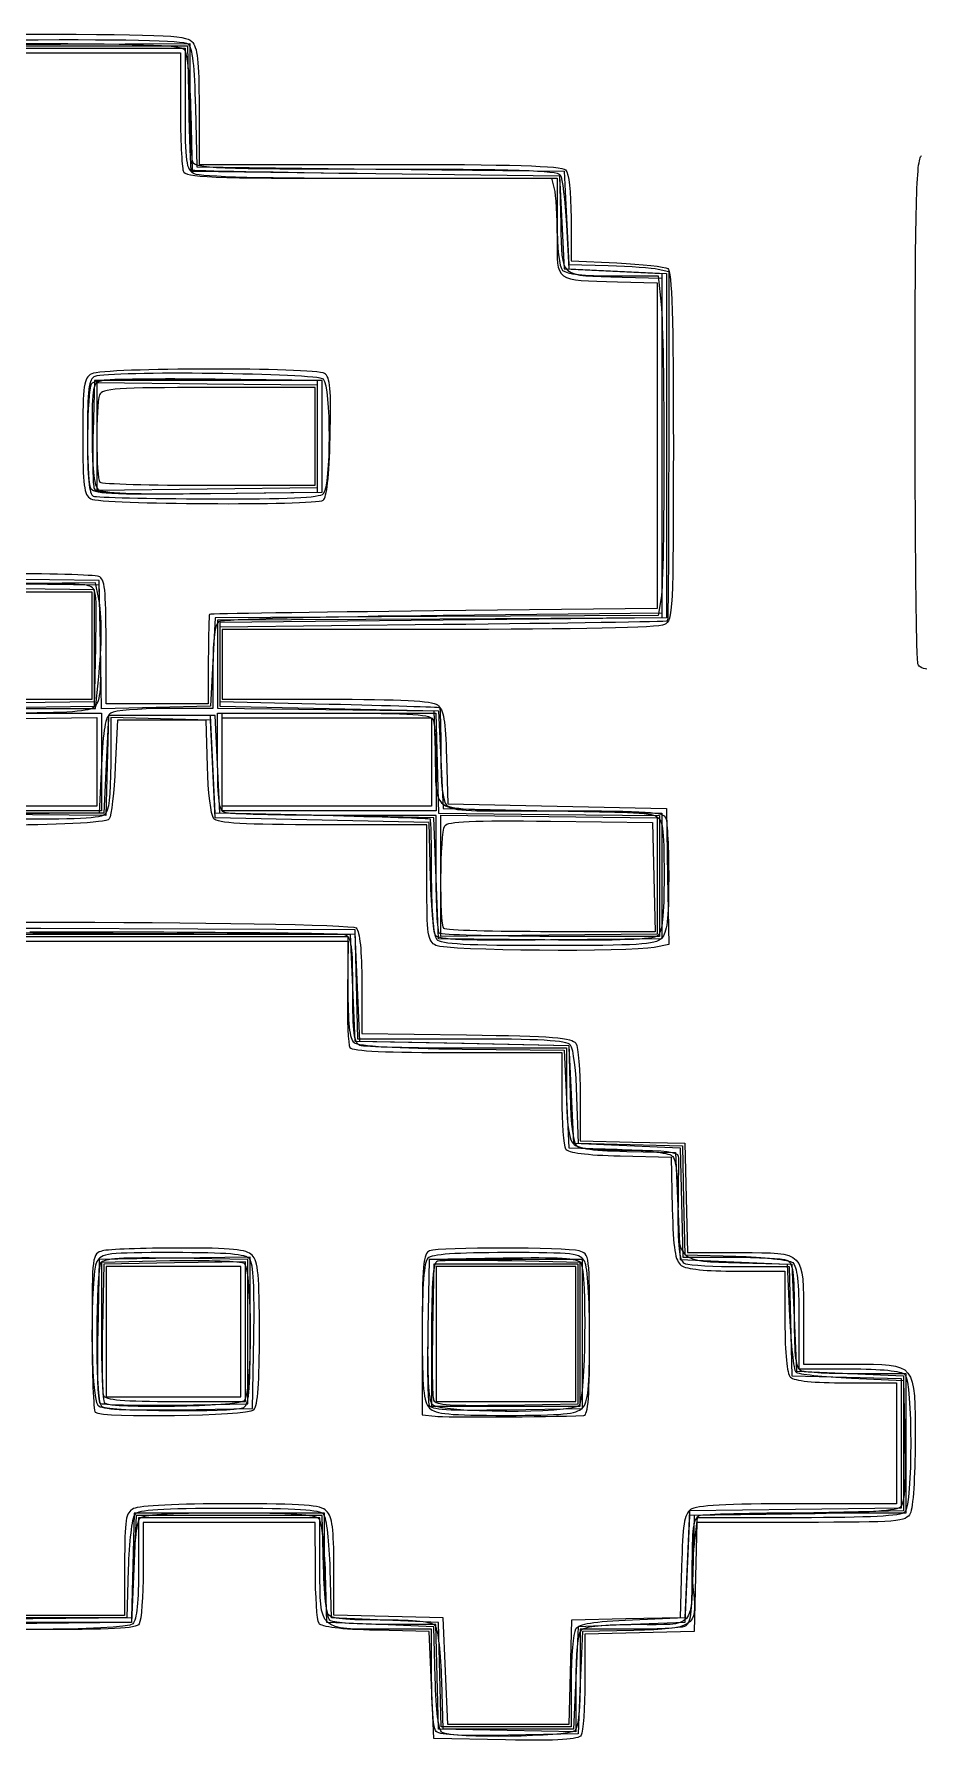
# Model space of a CAD drawing. Extents: x 86 to 356, y 52 to 258.
# Drawn here: x 140.3 to 194, y 150 to 253.6 of the extents above; entities that cross this region are included whole.
import ezdxf

# ---------------------------------------------------------------- set-up
doc = ezdxf.new("R2010")
doc.units = 0
doc.layers.add('Layer_1', color=7, linetype='CONTINUOUS')

msp = doc.modelspace()

# ---------------------------------------------------------------- linework, layer by layer
at = {"layer": 'Layer_1', "color": 7}
for points in [[(115.011756, 245.412391), (125.975674, 245.412391), (126.05442, 249.151836), (126.133169, 252.89128), (137.915946, 252.964932), (149.698724, 253.038583), (149.698724, 249.671903)], [(126.335725, 249.381443), (126.415391, 252.89128), (137.986502, 252.89128), (149.557613, 252.89128), (149.636361, 249.151836)], [(126.508375, 249.103982), (126.601358, 252.750169), (138.00893, 252.750169), (149.416502, 252.750169), (149.416502, 249.091209)], [(104.037957, 242.040998), (104.119835, 244.706836), (115.267613, 244.847947), (126.415391, 244.989058), (126.494139, 248.728502), (126.572885, 252.467947), (137.853584, 252.467947), (149.13428, 252.467947), (149.13428, 249.104363)], [(149.76017, 248.781117), (149.839835, 245.27128), (160.987613, 245.130169), (172.135391, 244.989058), (172.215787, 242.099187)], [(150.043278, 249.124104), (150.122057, 245.553502), (161.269835, 245.412391), (172.417613, 245.27128), (172.558724, 242.449058), (172.699835, 239.626836), (175.098724, 239.55606)], [(150.26318, 249.202232), (150.26318, 245.694613), (161.213402, 245.694613)], [(160.987613, 245.138384), (172.135391, 244.989058), (172.276502, 242.166836), (172.417613, 239.344613), (175.380946, 239.203502), (178.34428, 239.062391), (178.34428, 228.620169), (178.34428, 218.177947), (164.868169, 218.104654), (151.392057, 218.031363), (151.392057, 215.358188), (151.392057, 212.685016), (157.953724, 212.609259), (164.515391, 212.533502), (164.586166, 210.134613)], [(160.561559, 244.847947), (171.646226, 244.847947), (171.816398, 244.212947)], [(161.251282, 244.847947), (171.99428, 244.847947), (171.99428, 242.22328)], [(172.840958, 242.430346), (172.840958, 239.84341), (175.617051, 239.709733)], [(172.558724, 242.025724), (172.699835, 239.344613), (175.663169, 239.203502), (178.626502, 239.062391), (178.626502, 228.620169), (178.626502, 218.177947), (165.079835, 218.036836), (151.533169, 217.895724), (151.533169, 215.355724), (151.533169, 212.815724), (158.165391, 212.674613), (164.797613, 212.533502), (164.938724, 209.570169), (165.079835, 206.606836), (171.712057, 206.465724), (178.34428, 206.324613), (178.34428, 202.514613), (178.34428, 198.704613), (171.590832, 198.628831)], [(178.132613, 239.339017), (178.767613, 239.19275), (178.767613, 228.614793)], [(175.663169, 238.568722), (178.062057, 238.497947), (178.062057, 228.620169), (178.062057, 218.742391), (164.515391, 218.594425)], [(175.945391, 238.850945), (178.34428, 238.780169), (178.34428, 228.620169), (178.34428, 218.460169), (165.079835, 218.319058)], [(175.397185, 238.92128), (178.122761, 238.92128), (178.304074, 237.186548)], [(157.742057, 229.184613), (157.742057, 232.57128), (150.827613, 232.57128), (143.913169, 232.57128), (143.832532, 229.484974)], [(157.459835, 229.184613), (157.459835, 232.289058), (150.757057, 232.364722), (144.05428, 232.440385), (144.05428, 229.184613), (144.05428, 225.928841), (150.757057, 226.004505), (157.459835, 226.080169), (157.459835, 229.184613), (157.459835, 229.184613)], [(157.742057, 229.184613), (157.742057, 232.57128), (150.847442, 232.646969)], [(157.318724, 229.184613), (157.318724, 232.147947), (150.857808, 232.147947)], [(157.459835, 229.184613), (157.459835, 232.57128), (151.250946, 232.651019)], [(150.789118, 225.722531), (157.742057, 225.797947), (157.742057, 229.184613), (157.742057, 229.184613)], [(150.874651, 226.22128), (157.318724, 226.22128), (157.318724, 229.184613), (157.318724, 229.184613)], [(150.891243, 225.722359), (157.742057, 225.797947), (157.742057, 229.184613), (157.742057, 229.184613)], [(150.959665, 225.722339), (157.459835, 225.797947), (157.459835, 229.184613), (157.459835, 229.184613)], [(157.796444, 225.315031), (157.796444, 225.315042)], [(157.826724, 225.71328), (157.826724, 225.71328)], [(144.275175, 216.628688), (144.195391, 220.153502), (137.915946, 220.229457), (131.636502, 220.305411), (131.636502, 216.51353)], [(144.159024, 219.418071), (143.981554, 220.30542), (137.879579, 220.22946), (131.777613, 220.153502), (131.697634, 216.783267)], [(143.913169, 216.484613), (143.913169, 219.87128), (137.915946, 219.947449), (131.918724, 220.023618), (131.918724, 216.484613), (131.918724, 212.945609), (137.915946, 213.021778), (143.913169, 213.097947), (143.913169, 216.484613), (143.913169, 216.484613)], [(143.772057, 216.484613), (143.772057, 219.730169), (137.986502, 219.730169), (132.200946, 219.730169), (132.200946, 216.484613), (132.200946, 213.239058), (137.986502, 213.239058), (143.772057, 213.239058), (143.772057, 216.484613), (143.772057, 216.484613)], [(178.304639, 219.380106), (178.130149, 218.324485), (164.690524, 218.251217), (151.250946, 218.177947), (151.109835, 215.496836), (150.968724, 212.815724), (147.660634, 212.736282), (144.352546, 212.656839), (144.273967, 216.546282), (144.195391, 220.435724), (138.163416, 220.511995)], [(165.079835, 217.761469), (151.533169, 217.613502), (151.533169, 215.355724), (151.533169, 213.097947), (158.165391, 212.943707)], [(150.827613, 215.637947), (150.827613, 212.956836), (147.723169, 212.956836), (144.618724, 212.956836), (144.618724, 216.736641)], [(164.816178, 217.472391), (151.674291, 217.472391), (151.674291, 215.355724), (151.674291, 213.239058), (157.97035, 213.239058)], [(138.050405, 212.739423), (143.913169, 212.815724), (143.9921, 216.406579), (143.9921, 216.406579)], [(137.93744, 212.674613), (143.973872, 212.674613), (144.155185, 214.409346), (144.155185, 214.409346)], [(151.109835, 215.197957), (151.109835, 212.674613), (148.217057, 212.670295)], [(171.253314, 198.62867), (164.797613, 198.704613), (164.656502, 202.373502), (164.515391, 206.042391), (158.02428, 206.183502), (151.533169, 206.324613), (151.392057, 209.287947), (151.250946, 212.25128), (148.005391, 212.25128), (144.759835, 212.25128), (144.618724, 209.287947), (144.477613, 206.324613), (137.986502, 206.324613), (131.495391, 206.324613), (131.35428, 209.287947), (131.213169, 212.25128), (127.906695, 212.330709), (124.600222, 212.410137), (124.520029, 209.367375), (124.439835, 206.324613), (117.948724, 206.183502), (111.457613, 206.042391), (111.377643, 202.673298)], [(157.742057, 206.170122), (151.250946, 206.324613), (151.109835, 209.287947), (150.968724, 212.25128), (147.86428, 212.25128), (144.759835, 212.25128), (144.679681, 209.212306), (144.599525, 206.173331), (137.906348, 206.248972), (131.213169, 206.324613), (131.072057, 209.287947), (130.930946, 212.25128), (127.990696, 212.332233)], [(131.636502, 209.429058), (131.636502, 212.392391), (137.986502, 212.392391), (144.336502, 212.392391), (144.336502, 209.429058), (144.336502, 206.465724), (137.986502, 206.465724), (131.636502, 206.465724), (131.636502, 209.429058), (131.636502, 209.429058)], [(143.868456, 212.748132), (143.868456, 212.748132)], [(151.392057, 209.459253), (151.392057, 212.392391), (158.014732, 212.392391), (164.637407, 212.392391), (164.71751, 209.358502), (164.797613, 206.324613), (171.500391, 206.24895), (178.203169, 206.173286), (178.203169, 202.509505), (178.203169, 198.845724), (171.617984, 198.845724)], [(151.67428, 209.429058), (151.67428, 212.392391), (157.994085, 212.392391)], [(131.681612, 211.123531), (131.777613, 211.969058), (137.915946, 212.045117), (144.05428, 212.121176), (144.05428, 209.434561), (144.05428, 206.747947), (138.008964, 206.747947), (131.963651, 206.747947), (131.774633, 208.512976), (131.774633, 208.512976)], [(164.313139, 202.391076), (164.233169, 205.760169), (157.742057, 205.90128), (151.250946, 206.042391), (151.109835, 209.005724), (150.968724, 211.969058), (147.934835, 212.049161), (144.900946, 212.129264), (144.900946, 209.332052)], [(150.767948, 209.162643), (150.686513, 211.969058), (148.005402, 211.969058), (145.324291, 211.969058), (145.18318, 209.146836)], [(151.67428, 209.429058), (151.67428, 212.110169), (158.02428, 212.110169), (164.37428, 212.110169), (164.37428, 209.429058), (164.37428, 206.747947), (158.02428, 206.747947), (151.67428, 206.747947), (151.67428, 209.429058), (151.67428, 209.429058)], [(144.336502, 209.228562), (144.195391, 206.324613), (138.127613, 206.273545)], [(164.656502, 208.982642), (164.656502, 206.465724), (158.165391, 206.465724), (151.67428, 206.465724), (151.67428, 209.429058), (151.67428, 209.429058)], [(165.284641, 209.71128), (165.362069, 206.889058), (171.994291, 206.747947), (178.626513, 206.606836), (178.704404, 202.480803), (178.782291, 198.354768), (177.893015, 198.176914)], [(164.656502, 202.702762), (164.656502, 206.183502), (158.470696, 206.183502)], [(164.938724, 202.514613), (164.938724, 206.193905), (171.500391, 206.118148), (178.062057, 206.042391), (178.062057, 202.514613), (178.062057, 198.986836), (171.500391, 198.911079), (164.938724, 198.835322), (164.938724, 202.514613), (164.938724, 202.514613)], [(164.092069, 202.101209), (164.092069, 205.619058), (157.776624, 205.619058)], [(171.591091, 205.836369), (177.779835, 205.760169), (177.859349, 202.444058), (177.938859, 199.127947), (171.626939, 199.127947)], [(114.301961, 192.41953), (120.488727, 192.495724), (120.629838, 195.74128), (120.770949, 198.986836), (140.103171, 198.986836), (159.435394, 198.986836), (159.576505, 195.74128), (159.717616, 192.495724), (166.208727, 192.354613), (172.699838, 192.213502), (172.780935, 189.260312)], [(120.494275, 198.494874), (120.641559, 199.131805), (140.179586, 199.059319), (159.717613, 198.986833), (159.858724, 195.741277), (159.999835, 192.495722), (166.349835, 192.354611), (172.699835, 192.213499), (172.840946, 189.250166), (172.982057, 186.286833), (176.227613, 186.145722), (179.473169, 186.004611), (179.552682, 182.688499), (179.632192, 179.372388), (182.563488, 179.372388)], [(140.667613, 199.346895), (159.717613, 199.269058), (159.797126, 195.952947), (159.876637, 192.636836), (166.183124, 192.636836)], [(164.844651, 199.033874), (164.844651, 199.033874)], [(165.126873, 199.316096), (165.126873, 199.316096)], [(120.907737, 195.811836), (120.912055, 198.845724), (140.103166, 198.845724), (159.294277, 198.845724), (159.294277, 195.775835)], [(121.19428, 195.900761), (121.19428, 198.563499), (140.255526, 198.563499), (159.316776, 198.563499), (159.27464, 195.482082)], [(160.140946, 195.982049), (160.140946, 192.949055), (166.501634, 192.863494)], [(165.943159, 191.790166), (172.276502, 191.790166), (172.28082, 189.038499)], [(166.230845, 192.007474), (172.41761, 191.93128), (172.558721, 188.967947), (172.699832, 186.004613), (175.646867, 185.923585)], [(166.514029, 192.072391), (172.558724, 192.072391), (172.558724, 189.445221)], [(173.182844, 189.093251), (173.26428, 186.286836), (176.430404, 186.207119), (179.596525, 186.127405), (179.675959, 182.820452), (179.755391, 179.513502), (182.84308, 179.432852)], [(173.40107, 189.188839), (173.405388, 186.446415), (176.580388, 186.366617), (179.755388, 186.286819), (179.834901, 182.970708), (179.914412, 179.654596), (183.141081, 179.654596)], [(175.814654, 185.520879), (178.908724, 185.440166), (178.985553, 182.335722)], [(176.227613, 185.799508), (179.190946, 185.722391), (179.332057, 182.476836), (179.473169, 179.23128), (182.718724, 179.090169), (185.96428, 178.949058), (186.105391, 175.79628)], [(153.367613, 174.894021), (153.367613, 179.386372), (148.781502, 179.308826), (144.195391, 179.23128), (144.117218, 174.878197)], [(153.226502, 174.856836), (153.226502, 179.23128), (148.873419, 179.309453)], [(173.546502, 174.715724), (173.546502, 179.23128), (168.889835, 179.23128), (164.233169, 179.23128), (164.154736, 175.010345)], [(168.727484, 179.309252), (164.233169, 179.23128), (164.154883, 175.036177)], [(148.49928, 179.146224), (144.336502, 179.061168), (144.336502, 174.889373)], [(153.085391, 174.864187), (153.085391, 179.10487), (148.781502, 179.026965), (144.477613, 178.949058), (144.398475, 175.153296)], [(152.803169, 174.856836), (152.803169, 178.807947), (148.710946, 178.807947), (144.618724, 178.807947), (144.618724, 174.856836), (144.618724, 170.905724), (148.710946, 170.905724), (152.803169, 170.905724), (152.803169, 174.856836), (152.803169, 174.856836)], [(173.26428, 174.715724), (173.26428, 178.949058), (168.889835, 178.949058), (164.515391, 178.949058), (164.436501, 175.011539)], [(173.123169, 174.715724), (173.123169, 178.807947), (168.889835, 178.807947), (164.656502, 178.807947), (164.656502, 174.715724), (164.656502, 170.623502), (168.889835, 170.623502), (173.123169, 170.623502), (173.123169, 174.715724), (173.123169, 174.715724)], [(173.405391, 174.701224), (173.405391, 179.061168), (169.242613, 179.146224)], [(183.15618, 178.807947), (186.087475, 178.807947), (186.166986, 175.491836), (186.246499, 172.175724), (189.56261, 172.096211), (192.878721, 172.016701), (192.878721, 168.079845), (192.878721, 164.142989), (186.458166, 164.067133), (180.03761, 163.99128), (179.896499, 160.745724), (179.755388, 157.500169), (176.569229, 157.359058)], [(183.076511, 179.028811), (186.246505, 178.949058), (186.387616, 175.703502), (186.528727, 172.457947), (189.774282, 172.316836), (193.019838, 172.175724), (193.019838, 168.083502), (193.019838, 163.99128), (186.669838, 163.850169), (180.319838, 163.709058), (180.249593, 161.027947)], [(182.913776, 178.525722), (185.823169, 178.525722), (185.823169, 175.477722)], [(186.669835, 175.668947), (186.669835, 172.599058), (189.717835, 172.599058)], [(186.952057, 175.722039), (186.952057, 172.881263), (189.895232, 172.881263)], [(148.835432, 170.404944), (153.226502, 170.482391), (153.226502, 174.856836), (153.226502, 174.856836)], [(148.843201, 170.623502), (153.085391, 170.623502), (153.085391, 174.864187), (153.085391, 174.864187)], [(148.985746, 170.122925), (153.508724, 170.200169), (153.586807, 174.536626), (153.586807, 174.536626)], [(163.809835, 174.704275), (163.809835, 169.814326), (164.585946, 169.725025)], [(164.37428, 174.685532), (164.37428, 170.34128), (168.889835, 170.34128), (173.405391, 170.34128), (173.405391, 174.701224), (173.405391, 174.701224)], [(168.954227, 170.122592), (173.546502, 170.200169), (173.546502, 174.715724), (173.546502, 174.715724)], [(168.954365, 170.404453), (173.26428, 170.482391), (173.26428, 174.715724), (173.26428, 174.715724)], [(190.220696, 172.316833), (193.160946, 172.316833), (193.160946, 168.083499), (193.160946, 163.850166), (187.116252, 163.850166)], [(189.867057, 172.034613), (193.019835, 171.893502), (193.098296, 168.195175)], [(189.548502, 171.752388), (192.596502, 171.752388), (192.596502, 168.083499), (192.596502, 164.414611), (186.582665, 164.414611)], [(152.921197, 170.230364), (152.921197, 170.230364)], [(153.028946, 170.679947), (153.028946, 170.679947)], [(153.593391, 170.115502), (153.593391, 170.115502)], [(173.348946, 170.397724), (173.348946, 170.397724)], [(173.526343, 170.220328), (173.526343, 170.220328)], [(173.617057, 169.764646), (173.617057, 169.764646)], [(157.883169, 161.05103), (157.883169, 163.850169), (152.106856, 163.850169), (146.330543, 163.850169), (146.250745, 160.675169), (146.170946, 157.500169), (140.173724, 157.424), (134.176502, 157.347831), (134.176502, 160.152584)], [(157.822773, 160.614988), (157.74206, 163.709058), (152.097616, 163.709058), (146.453171, 163.709058), (146.31206, 160.463502), (146.170949, 157.217947), (140.421484, 157.141439)], [(186.224378, 163.785252), (180.037613, 163.709058), (179.896502, 160.463502), (179.755391, 157.217947), (176.509835, 157.076836), (173.26428, 156.935724), (173.123169, 153.83128), (172.982057, 150.726836), (169.030946, 150.726836), (165.079835, 150.726836), (164.998806, 153.673871)], [(157.600949, 160.473431), (157.600949, 163.567947), (152.097616, 163.567947), (146.594282, 163.567947), (146.594282, 160.519947)], [(157.323045, 160.39293), (157.318727, 163.285708), (152.097616, 163.285708), (146.876505, 163.285708), (146.872187, 160.39293)], [(186.809973, 163.285708), (180.478859, 163.285708), (180.399349, 159.969596), (180.319835, 156.653485), (177.003724, 156.573972), (173.687613, 156.494462), (173.683295, 153.610639)], [(186.633699, 163.567947), (180.501561, 163.567947), (180.304138, 161.987816)], [(145.969753, 160.447204), (145.888724, 157.500169), (140.103169, 157.500169), (134.317613, 157.500169), (134.2369, 160.594236)], [(145.747613, 160.735793), (145.747613, 157.641277), (140.103169, 157.641277), (134.458724, 157.641277), (134.458724, 160.689277)], [(179.549998, 160.604611), (179.473169, 157.500166), (176.166218, 157.420735), (172.859265, 157.3413), (172.779552, 154.175179), (172.699835, 151.009055), (169.030946, 151.009055), (165.362057, 151.009055), (165.220946, 154.254611), (165.079835, 157.500166), (161.763724, 157.579679), (158.447613, 157.65919), (158.447613, 160.593409)], [(146.251975, 160.164979), (146.170946, 157.217944), (140.103169, 157.217944), (134.035391, 157.217944), (133.955559, 160.224974)], [(164.596104, 153.841655), (164.515391, 156.935722), (161.269835, 157.076833), (158.02428, 157.217944), (157.943251, 160.164979)], [(172.845264, 153.619613), (172.840946, 150.867947), (168.899078, 150.867947), (164.95721, 150.867947), (164.877411, 154.042947), (164.797613, 157.217947), (161.552057, 157.359058), (158.306502, 157.500169), (158.225473, 160.447204)], [(168.868477, 150.084201), (164.515391, 150.162374), (164.37428, 153.40793), (164.233169, 156.653485), (160.99821, 156.733845)], [(164.3786, 153.901836), (164.374282, 156.794613), (161.533507, 156.794613)], [(173.123171, 153.48507), (173.123171, 150.570634), (168.960394, 150.648736), (164.797616, 150.726836), (164.717817, 153.901836), (164.638019, 157.076836), (161.613373, 157.081154)], [(176.650946, 156.730332), (173.546502, 156.653502), (173.405391, 153.549058), (173.26428, 150.444613), (169.052438, 150.366232)], [(176.345641, 156.794611), (173.405391, 156.794611), (173.405391, 153.887722)]]:
    msp.add_lwpolyline(points, dxfattribs=at)
for points in [[(137.671511, 253.247255), (145.808734, 253.299269), (149.321071, 253.228713), (149.587173, 253.007858)], [(138.022502, 253.02807), (146.801496, 253.031513), (149.128237, 252.956397), (149.372836, 252.661673)], [(138.088912, 253.596836), (147.973782, 253.596836), (149.431299, 253.541732), (149.819687, 253.153343)], [(149.587173, 253.007858), (149.857322, 252.783655), (149.986873, 251.680521), (150.043278, 249.124104)], [(149.819687, 253.153343), (150.175285, 252.797746), (150.26318, 252.014681), (150.26318, 249.202232)], [(149.372836, 252.661673), (149.547845, 252.450799), (149.714856, 250.777588), (149.76017, 248.781117)], [(149.698724, 249.671903), (149.698724, 247.820229), (149.77581, 246.104335), (149.87003, 245.858807)], [(149.13428, 249.104363), (149.13428, 247.254391), (149.211366, 245.539891), (149.305586, 245.294363)], [(149.416502, 249.091209), (149.416502, 245.762547), (149.465781, 245.405877), (149.962393, 245.140098)], [(149.636361, 249.151836), (149.679671, 247.095141), (149.743171, 245.384338), (149.777473, 245.350051)], [(149.87003, 245.858807), (150.022168, 245.462339), (151.267581, 245.412391), (161.001151, 245.412391)], [(161.213402, 245.694613), (169.353944, 245.694613), (172.250521, 245.607717), (172.502291, 245.355947)], [(193.725391, 230.866472), (193.725391, 243.349364), (193.791987, 245.962993), (194.116932, 246.232673)], [(149.305586, 245.294363), (149.457771, 244.897776), (150.71414, 244.847947), (160.561559, 244.847947)], [(149.777473, 245.350051), (149.811771, 245.315764), (154.856335, 245.220514), (160.987613, 245.138384)], [(149.962393, 245.140098), (150.311265, 244.953388), (154.385569, 244.847947), (161.251282, 244.847947)], [(161.001151, 245.412391), (169.459083, 245.412391), (172.01309, 245.331859), (172.18929, 245.059613)], [(172.18929, 245.059613), (172.314867, 244.865586), (172.481113, 243.500336), (172.558724, 242.025724)], [(172.502291, 245.355947), (172.716436, 245.141802), (172.840958, 244.066109), (172.840958, 242.430346)], [(171.816398, 244.212947), (171.909994, 243.863697), (171.988308, 242.532615), (171.990427, 241.25499)], [(171.99428, 242.22328), (171.99428, 240.558169), (172.118093, 239.4748), (172.332946, 239.259947)], [(172.215787, 242.099187), (172.3092, 238.741482), (172.051607, 238.965826), (175.945391, 238.850945)], [(171.990427, 241.25499), (171.994915, 238.544087), (171.805637, 238.682534), (175.663169, 238.568722)], [(172.332946, 239.259947), (172.549597, 239.043296), (173.653591, 238.92128), (175.397185, 238.92128)], [(175.098724, 239.55606), (176.418113, 239.517133), (177.783363, 239.419464), (178.132613, 239.339017)], [(175.617051, 239.709733), (177.143901, 239.636211), (178.540901, 239.484737), (178.721495, 239.373123)], [(178.721495, 239.373123), (178.96168, 239.22468), (179.049847, 236.335563), (179.049847, 228.613444)], [(178.304074, 237.186548), (178.535338, 234.973931), (178.535827, 220.778433), (178.304639, 219.380106)], [(157.883169, 233.000168), (157.296939, 233.371326), (144.449645, 233.357246), (143.753504, 232.984674)], [(157.826724, 232.655947), (157.46872, 233.013951), (144.8299, 233.166233), (143.936252, 232.823307)], [(143.753504, 232.984674), (143.2588, 232.719915), (143.207613, 232.363982), (143.207613, 229.188697)], [(143.725652, 232.364747), (143.460278, 231.946652), (143.408445, 226.761767), (143.663007, 226.098392)], [(143.936252, 232.823307), (143.562632, 232.679938), (143.489835, 232.085482), (143.489835, 229.177936)], [(150.847442, 232.646969), (145.519865, 232.705454), (143.901191, 232.641325), (143.725652, 232.364747)], [(144.407057, 232.575087), (143.797432, 232.425636), (143.772057, 232.297832), (143.772057, 229.376793)], [(150.857808, 232.147947), (145.226645, 232.147947), (144.37489, 232.090616), (144.225586, 231.70153)], [(151.250946, 232.651019), (147.836057, 232.694876), (144.756307, 232.660699), (144.407057, 232.575087)], [(157.826724, 225.71328), (158.292523, 226.179079), (158.292523, 232.190147), (157.826724, 232.655947)], [(158.219778, 229.130596), (158.29107, 232.091316), (158.23118, 232.779834), (157.883169, 233.000168)], [(144.225586, 231.70153), (143.993046, 231.095546), (144.007211, 226.644644), (144.242434, 226.409429)], [(193.896697, 215.378807), (193.802477, 215.624335), (193.725391, 222.593785), (193.725391, 230.866472)], [(143.207613, 229.188697), (143.207613, 226.149454), (143.2731, 225.646729), (143.701502, 225.397208)], [(143.489835, 229.177936), (143.489835, 226.662752), (143.587205, 225.664583), (143.842613, 225.561524)], [(143.772057, 229.376793), (143.772057, 227.361765), (143.888141, 226.218085), (144.115776, 225.99045)], [(143.832532, 229.484974), (143.788184, 227.787503), (143.816812, 226.22949), (143.896162, 226.022717)], [(157.796444, 225.315042), (158.020371, 225.457409), (158.162086, 226.734704), (158.219778, 229.130596)], [(179.049847, 228.613444), (179.049847, 218.465139), (179.028736, 218.045393), (178.503955, 217.764542)], [(178.767613, 228.614793), (178.767613, 222.796917), (178.735863, 218.00817), (178.697057, 217.973135)], [(143.663007, 226.098392), (143.816324, 225.698853), (144.633323, 225.65576), (150.789118, 225.722531)], [(143.896162, 226.022717), (144.011955, 225.720968), (145.392527, 225.661687), (150.891243, 225.722359)], [(144.115776, 225.99045), (144.370572, 225.735655), (146.141062, 225.666293), (150.959665, 225.722339)], [(144.242434, 226.409429), (144.345908, 226.305947), (147.330408, 226.22128), (150.874651, 226.22128)], [(143.701502, 225.397208), (144.277187, 225.061903), (157.279072, 224.986098), (157.796444, 225.315031)], [(143.842613, 225.561524), (144.036641, 225.483232), (147.186241, 225.409149), (150.841724, 225.396895)], [(150.841724, 225.396895), (155.660728, 225.380752), (157.581171, 225.467727), (157.826724, 225.71328)], [(144.172308, 220.687752), (143.92678, 220.781972), (141.078351, 220.859058), (137.842467, 220.859058)], [(144.618724, 216.736641), (144.618724, 219.922983), (144.548631, 220.543344), (144.172308, 220.687752)], [(143.427656, 220.155613), (143.0738, 220.242611), (140.37128, 220.277725), (137.422057, 220.233648)], [(143.9921, 216.406579), (144.069762, 219.939736), (144.060695, 219.999973), (143.427656, 220.155613)], [(144.155185, 214.409346), (144.384426, 216.602605), (144.385719, 218.284638), (144.159024, 219.418071)], [(164.515391, 218.594425), (157.064724, 218.513043), (150.936974, 218.417793), (150.898169, 218.382758)], [(150.898169, 218.382758), (150.859363, 218.347723), (150.827613, 217.112558), (150.827613, 215.637947)], [(151.462613, 217.949623), (151.22372, 217.795008), (151.109835, 216.906713), (151.109835, 215.197957)], [(165.079835, 218.319058), (157.784391, 218.241447), (151.656641, 218.075201), (151.462613, 217.949623)], [(178.503955, 217.764542), (178.150077, 217.575154), (173.335507, 217.472391), (164.816178, 217.472391)], [(178.697057, 217.973135), (178.658252, 217.9381), (172.530502, 217.84285), (165.079835, 217.761469)], [(143.868456, 212.748132), (144.292007, 213.05784), (144.344636, 213.559978), (144.275175, 216.628688)], [(197.684269, 214.932391), (194.647055, 214.932391), (194.040571, 215.003872), (193.896697, 215.378807)], [(137.862005, 212.414673), (141.887214, 212.398417), (143.513691, 212.488722), (143.868456, 212.748132)], [(144.900946, 212.399241), (144.586144, 212.200892), (144.441435, 211.388005), (144.336502, 209.228562)], [(148.217057, 212.670295), (146.62603, 212.668038), (145.13378, 212.545943), (144.900946, 212.399241)], [(157.97035, 213.239058), (162.568168, 213.239058), (164.39329, 213.143904), (164.736811, 212.88628)], [(157.994085, 212.392391), (163.496574, 212.392391), (164.336044, 212.334657), (164.485196, 211.945975)], [(158.165391, 212.943707), (161.813113, 212.858876), (164.829363, 212.763626), (164.868169, 212.73204)], [(164.736811, 212.88628), (165.110612, 212.605949), (165.223114, 211.953931), (165.284641, 209.71128)], [(164.868169, 212.73204), (164.906974, 212.700456), (164.938724, 211.430013), (164.938724, 209.908836)], [(164.485196, 211.945975), (164.579416, 211.700447), (164.656502, 210.366947), (164.656502, 208.982642)], [(144.900946, 209.332052), (144.900946, 207.302494), (144.794413, 206.446423), (144.512758, 206.21267)], [(151.838474, 206.354808), (151.471023, 206.495812), (151.392057, 207.04496), (151.392057, 209.459253)], [(164.586166, 210.134613), (164.706687, 206.049684), (163.959927, 206.465724), (171.171543, 206.465724)], [(164.938724, 209.908836), (164.938724, 208.133971), (165.06006, 207.021722), (165.277391, 206.804391)], [(145.18318, 209.146836), (145.105569, 207.594613), (144.939323, 206.165863), (144.813745, 205.971836)], [(151.155284, 205.987643), (150.98704, 206.190366), (150.81274, 207.619116), (150.767948, 209.162643)], [(144.512758, 206.21267), (144.240679, 205.986864), (142.193665, 205.913218), (137.668869, 205.966448)], [(158.470696, 206.183502), (155.068501, 206.183502), (152.084001, 206.260588), (151.838474, 206.354808)], [(164.303724, 205.958455), (164.264919, 205.989903), (161.312169, 206.085153), (157.742057, 206.170122)], [(165.277391, 206.804391), (165.520901, 206.560881), (167.415568, 206.465724), (172.020529, 206.465724)], [(171.171543, 206.465724), (174.920865, 206.465724), (177.610556, 206.349618), (177.9395, 206.173574)], [(172.020529, 206.465724), (177.600223, 206.465724), (178.447062, 206.408233), (178.596307, 206.019308)], [(177.9395, 206.173574), (178.432028, 205.909978), (178.485391, 205.554714), (178.485391, 202.53924)], [(144.813745, 205.971836), (144.49335, 205.476795), (131.622713, 205.463525), (131.128513, 205.957724)], [(157.776624, 205.619058), (152.924115, 205.619058), (151.390322, 205.704439), (151.155284, 205.987643)], [(164.3786, 202.585169), (164.376343, 204.40903), (164.34253, 205.92701), (164.303724, 205.958455)], [(165.126873, 199.316096), (164.858844, 199.584125), (164.901451, 205.123382), (165.174857, 205.554147)], [(165.174857, 205.554147), (165.349925, 205.829977), (166.828416, 205.895009), (171.591091, 205.836369)], [(178.596307, 206.019308), (178.690527, 205.773781), (178.767613, 204.131851), (178.767613, 202.370578)], [(164.63796, 198.291209), (164.143075, 198.556063), (164.092069, 198.912058), (164.092069, 202.101209)], [(164.700472, 198.651632), (164.527902, 198.859567), (164.358038, 200.499471), (164.313139, 202.391076)], [(164.610155, 198.911053), (164.485176, 199.107954), (164.380977, 200.761308), (164.3786, 202.585169)], [(164.844651, 199.033874), (164.741169, 199.137353), (164.656502, 200.788353), (164.656502, 202.702762)], [(178.485391, 202.53924), (178.485391, 200.047195), (178.38665, 199.115111), (178.097203, 198.874892)], [(178.767613, 202.370578), (178.767613, 199.835681), (178.675182, 199.075834), (178.324121, 198.724773)], [(120.611282, 199.400223), (121.444828, 199.846324), (159.354658, 199.801329), (159.80228, 199.353708)], [(120.982613, 199.270963), (121.331863, 199.355536), (130.190113, 199.389705), (140.667613, 199.346895)], [(139.995419, 199.127947), (150.273958, 199.127947), (158.884558, 199.050861), (159.130086, 198.956641)], [(159.130086, 198.956641), (159.500669, 198.814435), (159.576502, 198.244278), (159.576502, 195.600169)], [(159.80228, 199.353708), (160.023669, 199.132318), (160.140946, 197.964745), (160.140946, 195.982049)], [(171.590832, 198.628831), (166.376231, 198.570315), (164.78561, 198.634617), (164.610155, 198.911053)], [(171.617984, 198.845724), (167.996131, 198.845724), (164.948131, 198.930391), (164.844651, 199.033874)], [(171.626939, 199.127947), (168.155383, 199.127947), (165.230353, 199.212613), (165.126873, 199.316096)], [(178.097203, 198.874892), (177.825123, 198.649086), (175.778109, 198.57544), (171.253314, 198.62867)], [(177.893015, 198.176914), (176.391116, 197.876534), (165.233011, 197.972749), (164.63796, 198.291209)], [(171.444234, 198.28128), (166.47653, 198.28128), (164.937702, 198.365789), (164.700472, 198.651632)], [(178.324121, 198.724773), (177.946874, 198.347526), (176.919207, 198.28128), (171.444234, 198.28128)], [(159.294277, 195.775835), (159.294277, 193.567607), (159.399503, 192.618618), (159.669178, 192.39481)], [(159.27464, 195.482082), (159.251469, 193.7873), (159.317402, 192.2633), (159.421161, 192.095415)], [(159.576502, 195.600169), (159.576502, 192.95606), (159.652335, 192.385903), (160.022918, 192.243697)], [(166.501634, 192.863494), (171.783477, 192.792442), (172.907644, 192.706127), (173.129535, 192.354596)], [(159.421161, 192.095415), (159.547348, 191.891238), (161.706868, 191.790166), (165.943159, 191.790166)], [(159.669178, 192.39481), (159.910574, 192.194466), (162.247222, 192.056536), (166.230845, 192.007474)], [(160.022918, 192.243697), (160.268446, 192.149477), (163.189446, 192.072391), (166.514029, 192.072391)], [(166.183124, 192.636836), (171.028264, 192.636836), (172.560494, 192.551427), (172.795509, 192.268251)], [(172.795509, 192.268251), (172.963753, 192.065528), (173.138053, 190.636778), (173.182844, 189.093251)], [(173.129535, 192.354596), (173.276503, 192.121763), (173.398694, 190.697173), (173.40107, 189.188839)], [(172.28082, 189.038499), (172.283078, 187.525083), (172.383117, 186.132655), (172.502864, 185.944212)], [(172.558724, 189.445221), (172.558724, 187.782681), (172.688256, 186.645218), (172.911502, 186.347338)], [(172.780935, 189.260312), (172.83384, 187.333651), (172.980991, 186.23152), (173.204268, 186.089633)], [(172.502864, 185.944212), (172.646396, 185.718347), (173.774935, 185.574089), (175.814654, 185.520879)], [(172.911502, 186.347338), (173.194351, 185.969931), (173.851674, 185.861338), (176.227613, 185.799508)], [(173.204268, 186.089633), (173.392499, 185.970016), (174.848255, 185.870199), (176.439282, 185.867823)], [(175.646867, 185.923585), (177.267735, 185.879022), (178.759985, 185.704721), (178.962979, 185.536251)], [(176.439282, 185.867823), (178.552972, 185.864662), (179.337081, 185.768492), (179.350701, 185.510724)], [(178.962979, 185.536251), (179.225129, 185.318686), (179.332055, 184.349304), (179.332055, 182.19025)], [(179.350701, 185.510724), (179.360946, 185.316697), (179.353523, 184.052398), (179.333993, 182.701168)], [(178.985553, 182.335722), (179.047651, 179.826554), (179.152697, 179.163631), (179.533383, 178.878499)], [(179.333993, 182.701168), (179.282307, 179.108988), (179.266328, 179.124668), (183.076511, 179.028811)], [(179.332055, 182.19025), (179.332055, 179.678797), (179.409632, 179.12079), (179.778471, 178.979253)], [(144.407057, 179.758954), (143.780648, 179.591085), (143.772057, 179.524946), (143.772057, 174.870958)], [(148.68632, 179.654613), (144.694258, 179.654613), (144.333561, 179.612015), (144.064208, 179.108722)], [(148.873419, 179.309453), (145.580018, 179.368592), (144.464665, 179.299885), (144.291631, 179.027231)], [(149.043565, 179.932983), (146.842737, 179.930725), (144.756307, 179.85255), (144.407057, 179.758954)], [(153.014835, 178.985058), (152.820807, 179.12048), (150.788807, 179.193005), (148.49928, 179.146224)], [(153.340582, 179.263848), (153.090112, 179.565648), (152.030475, 179.654613), (148.68632, 179.654613)], [(153.488565, 179.493343), (153.126694, 179.855214), (152.308633, 179.936127), (149.043565, 179.932983)], [(153.586807, 174.536626), (153.640065, 177.494459), (153.561773, 178.997315), (153.340582, 179.263848)], [(153.932057, 174.75201), (153.932057, 178.282841), (153.852911, 179.129), (153.488565, 179.493343)], [(164.256252, 179.76553), (163.872946, 179.618441), (163.809835, 178.902923), (163.809835, 174.704275)], [(164.148502, 179.315947), (163.915753, 179.083198), (163.809835, 177.677266), (163.809835, 174.82055)], [(168.936351, 179.654613), (165.852173, 179.654613), (164.383266, 179.55071), (164.148502, 179.315947)], [(173.334835, 179.758954), (172.50362, 179.981712), (164.834087, 179.987266), (164.256252, 179.76553)], [(169.242613, 179.146224), (166.953085, 179.193005), (164.921085, 179.185944), (164.727057, 179.130532)], [(173.450385, 179.02703), (173.277129, 179.300038), (172.133943, 179.368353), (168.727484, 179.309252)], [(173.677684, 179.108722), (173.407807, 179.612988), (173.046283, 179.654613), (168.936351, 179.654613)], [(173.969835, 174.682809), (173.969835, 179.531914), (173.962469, 179.590755), (173.334835, 179.758954)], [(182.563488, 179.372388), (184.175699, 179.372388), (185.695669, 179.295302), (185.941197, 179.201082)], [(182.84308, 179.432852), (184.54131, 179.388495), (186.09706, 179.214194), (186.300302, 179.045519)], [(183.141081, 179.654596), (187.044364, 179.654596), (186.952057, 179.749849), (186.952057, 175.722039)], [(185.941197, 179.201082), (186.31178, 179.058876), (186.387613, 178.48872), (186.387613, 175.844611)], [(144.064208, 179.108722), (143.636537, 178.30961), (143.682206, 170.826242), (144.117413, 170.391036)], [(144.291631, 179.027231), (144.013547, 178.58903), (143.974783, 170.797075), (144.249321, 170.522534)], [(153.028946, 170.679947), (153.513725, 171.164725), (153.501014, 178.645725), (153.014835, 178.985058)], [(164.727057, 179.130532), (164.464478, 179.055543), (164.37428, 177.919051), (164.37428, 174.685532)], [(173.348946, 170.397724), (173.739113, 170.787891), (173.828953, 178.430497), (173.450385, 179.02703)], [(173.969835, 174.613326), (173.969835, 176.796114), (173.839149, 178.807024), (173.677684, 179.108722)], [(179.533383, 178.878499), (179.839058, 178.649549), (181.025611, 178.525722), (182.913776, 178.525722)], [(179.778471, 178.979253), (180.023999, 178.885033), (181.543968, 178.807947), (183.15618, 178.807947)], [(186.300302, 179.045519), (186.563421, 178.827149), (186.669835, 177.854795), (186.669835, 175.668947)], [(144.398475, 175.153296), (144.354948, 173.065628), (144.382699, 171.192378), (144.460172, 170.990518)], [(185.823169, 175.477722), (185.823169, 173.48335), (185.940237, 172.312653), (186.161835, 172.091055)], [(186.105391, 175.79628), (186.183002, 174.06225), (186.351751, 172.53825), (186.480391, 172.409613)], [(186.387613, 175.844611), (186.387613, 173.200502), (186.463446, 172.630345), (186.834029, 172.488139)], [(143.772057, 174.870958), (143.772057, 172.276153), (143.856724, 170.068464), (143.960207, 169.964985)], [(144.117218, 174.878197), (144.058078, 171.584796), (144.126785, 170.469443), (144.39944, 170.29641)], [(144.336502, 174.889373), (144.336502, 172.594884), (144.421169, 170.632909), (144.524651, 170.529429)], [(152.921197, 170.230364), (153.3024, 170.376645), (153.367613, 171.057933), (153.367613, 174.894021)], [(153.593391, 170.115502), (153.827147, 170.349258), (153.932057, 171.785541), (153.932057, 174.75201)], [(163.809835, 174.82055), (163.809835, 171.418), (163.8903, 170.583353), (164.253328, 170.220328)], [(164.154883, 175.036177), (164.101636, 172.182853), (164.180396, 170.716015), (164.401108, 170.450065)], [(164.154736, 175.010345), (164.111596, 172.688833), (164.140569, 170.621922), (164.219128, 170.417215)], [(164.436501, 175.011539), (164.39311, 172.845901), (164.422164, 170.905829), (164.501031, 170.700264)], [(173.526343, 170.220328), (173.887263, 170.581248), (173.969835, 171.399162), (173.969835, 174.613326)], [(173.617057, 169.764646), (173.885284, 169.773903), (173.969835, 170.952678), (173.969835, 174.682809)], [(189.895232, 172.881263), (193.837667, 172.881263), (193.725391, 173.018903), (193.725391, 168.185884)], [(186.161835, 172.091055), (186.383433, 171.869457), (187.554131, 171.752388), (189.548502, 171.752388)], [(186.480391, 172.409613), (186.609028, 172.280974), (188.133028, 172.112224), (189.867057, 172.034613)], [(186.834029, 172.488139), (187.079557, 172.393919), (188.603557, 172.316833), (190.220696, 172.316833)], [(189.717835, 172.599058), (191.712207, 172.599058), (192.882904, 172.481989), (193.104502, 172.260391)], [(193.104502, 172.260391), (193.575599, 171.789295), (193.575599, 164.37771), (193.104502, 163.906613)], [(144.460172, 170.990518), (144.567111, 170.711835), (145.622021, 170.623502), (148.843201, 170.623502)], [(143.960207, 169.964985), (144.314029, 169.61116), (153.228336, 169.750448), (153.593391, 170.115502)], [(144.117413, 170.391036), (144.367806, 170.140643), (145.706437, 170.066921), (148.985746, 170.122925)], [(144.249321, 170.522534), (144.356593, 170.415262), (146.420343, 170.362345), (148.835432, 170.404944)], [(144.39944, 170.29641), (144.816076, 170.03201), (152.254074, 169.974363), (152.921197, 170.230364)], [(144.524651, 170.529429), (144.876226, 170.177854), (152.664702, 170.315702), (153.028946, 170.679947)], [(164.219128, 170.417215), (164.330995, 170.125693), (165.357378, 170.061832), (168.954227, 170.122592)], [(164.253328, 170.220328), (164.6167, 169.856953), (165.454299, 169.776836), (168.889835, 169.776836)], [(164.401108, 170.450065), (164.834356, 169.928036), (172.832471, 169.881249), (173.348946, 170.397724)], [(164.501031, 170.700264), (164.613251, 170.407822), (165.582081, 170.34347), (168.954365, 170.404453)], [(168.889835, 169.776836), (172.325371, 169.776836), (173.16297, 169.856953), (173.526343, 170.220328)], [(164.585946, 169.725025), (165.18251, 169.656383), (171.254598, 169.683022), (173.617057, 169.764646)], [(193.098296, 168.195175), (193.158641, 165.350784), (193.088362, 164.423492), (192.79395, 164.179147)], [(193.725391, 168.185884), (193.725391, 166.091267), (193.593923, 164.131838), (193.43324, 163.831599)], [(146.293504, 164.12246), (145.804752, 163.860885), (145.747613, 163.506405), (145.747613, 160.735793)], [(146.357086, 163.763315), (146.188616, 163.560321), (146.014316, 162.068071), (145.969753, 160.447204)], [(152.200012, 164.414611), (149.044508, 164.414611), (146.61484, 164.294432), (146.293504, 164.12246)], [(152.097613, 164.132391), (147.96654, 164.132391), (146.589939, 164.043886), (146.357086, 163.763315)], [(152.097613, 163.850166), (148.198964, 163.850166), (146.871097, 163.76038), (146.639308, 163.48109)], [(157.83814, 163.763315), (157.605287, 164.043886), (156.228686, 164.132391), (152.097613, 164.132391)], [(157.555918, 163.48109), (157.324129, 163.76038), (155.996262, 163.850166), (152.097613, 163.850166)], [(158.004121, 163.971118), (157.632078, 164.34316), (156.697003, 164.414611), (152.200012, 164.414611)], [(158.225473, 160.447204), (158.18091, 162.068071), (158.00661, 163.560321), (157.83814, 163.763315)], [(158.447613, 160.593409), (158.447613, 162.884582), (158.350421, 163.62482), (158.004121, 163.971118)], [(180.097828, 164.061833), (179.717141, 163.776701), (179.612095, 163.113778), (179.549998, 160.604611)], [(186.582665, 164.414611), (182.210944, 164.414611), (180.44022, 164.318282), (180.097828, 164.061833)], [(180.62514, 163.67886), (180.254557, 163.536654), (180.178724, 162.966497), (180.178724, 160.322388)], [(187.116252, 163.850166), (183.791668, 163.850166), (180.870668, 163.77308), (180.62514, 163.67886)], [(192.79395, 164.179147), (192.542552, 163.970506), (190.287388, 163.83529), (186.224378, 163.785252)], [(193.104502, 163.906613), (192.861875, 163.663987), (191.026841, 163.567947), (186.633699, 163.567947)], [(193.43324, 163.831599), (193.157726, 163.316797), (192.780519, 163.285708), (186.809973, 163.285708)], [(146.639308, 163.48109), (146.470838, 163.278096), (146.296538, 161.785846), (146.251975, 160.164979)], [(157.943251, 160.164979), (157.898688, 161.785846), (157.724388, 163.278096), (157.555918, 163.48109)], [(180.304138, 161.987816), (180.195553, 161.118743), (180.178792, 159.799092), (180.266888, 159.055256)], [(158.246106, 157.303198), (158.020241, 157.44673), (157.875983, 158.575269), (157.822773, 160.614988)], [(158.054475, 157.805474), (157.960255, 158.051002), (157.883169, 159.511502), (157.883169, 161.05103)], [(180.249593, 161.027947), (180.13803, 156.769879), (180.402673, 157.076836), (176.843128, 157.076836)], [(146.594282, 160.519947), (146.594282, 158.525575), (146.477214, 157.354878), (146.255616, 157.13328)], [(146.872187, 160.39293), (146.869929, 158.801902), (146.761612, 157.33258), (146.631747, 157.127768)], [(157.545309, 157.157179), (157.425441, 157.345813), (157.325421, 158.801902), (157.323045, 160.39293)], [(161.533507, 156.794613), (157.52283, 156.794613), (157.600949, 156.721535), (157.600949, 160.473431)], [(180.178724, 160.322388), (180.178724, 157.678279), (180.102891, 157.108123), (179.732308, 156.965917)], [(180.266888, 159.055256), (180.514312, 156.966145), (180.287518, 156.820329), (176.650946, 156.730332)], [(161.265472, 157.359058), (158.754019, 157.359058), (158.196012, 157.436635), (158.054475, 157.805474)], [(146.255616, 157.13328), (145.819501, 156.697165), (134.963919, 156.655424), (134.157951, 157.086764)], [(140.421484, 157.141439), (136.498434, 157.089234), (134.551434, 157.165005), (134.292427, 157.379962)], [(146.631747, 157.127768), (146.44683, 156.836134), (145.028155, 156.761526), (140.08921, 156.7837)], [(160.99821, 156.733845), (158.845453, 156.787321), (157.690343, 156.92894), (157.545309, 157.157179)], [(161.613373, 157.081154), (159.949817, 157.083411), (158.434549, 157.183451), (158.246106, 157.303198)], [(164.611473, 156.989982), (164.393908, 157.252132), (163.424526, 157.359058), (161.265472, 157.359058)], [(164.998806, 153.673871), (164.954244, 155.294738), (164.779943, 156.786988), (164.611473, 156.989982)], [(173.116327, 156.794613), (172.96962, 156.56178), (172.847641, 155.13303), (172.845264, 153.619613)], [(176.569229, 157.359058), (174.157761, 157.252256), (173.318212, 157.115017), (173.116327, 156.794613)], [(173.461838, 156.738169), (173.242156, 156.518487), (173.123171, 155.375555), (173.123171, 153.48507)], [(176.843128, 157.076836), (174.85294, 157.076836), (173.68336, 156.959691), (173.461838, 156.738169)], [(179.732308, 156.965917), (179.48678, 156.871697), (177.96278, 156.794611), (176.345641, 156.794611)], [(164.611761, 150.648454), (164.485899, 150.846786), (164.380977, 152.310808), (164.3786, 153.901836)], [(165.019437, 150.529864), (164.793572, 150.673397), (164.649314, 151.801936), (164.596104, 153.841655)], [(173.405391, 153.887722), (173.405391, 152.003104), (173.28629, 150.861732), (173.066724, 150.642166)], [(173.683295, 153.610639), (173.681037, 152.024539), (173.576053, 150.564642), (173.450264, 150.366424)], [(169.052438, 150.366232), (165.872106, 150.307047), (164.784555, 150.376166), (164.611761, 150.648454)], [(173.066724, 150.642166), (172.683754, 150.259196), (165.600922, 150.160354), (165.019437, 150.529864)], [(173.450264, 150.366424), (173.277231, 150.093763), (172.161877, 150.025062), (168.868477, 150.084201)]]:
    msp.add_open_spline(points, degree=3, dxfattribs=at)

doc.saveas('drawing.dxf')
